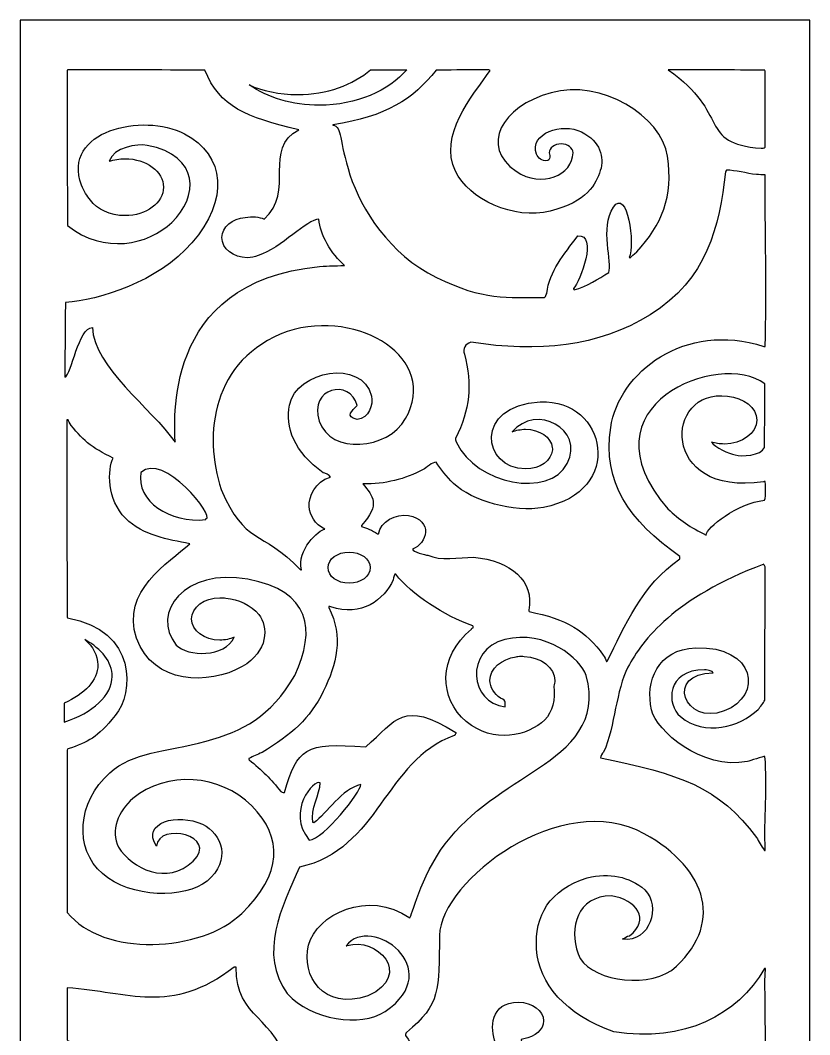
# Model space of a CAD drawing. Header units: centimetres. Extents: x -9.8 to 9.2, y -10.6 to 12.5.
# Drawn here: x 0.76 to 9.16, y 1.74 to 12.53 of the extents above; entities that cross this region are included whole.
import ezdxf

# ---------------------------------------------------------------- set-up
doc = ezdxf.new("R2010")
doc.units = ezdxf.units.CM
doc.header["$MEASUREMENT"] = 0
doc.layers.add('layer 1', color=7, linetype='Continuous')

msp = doc.modelspace()

# ---------------------------------------------------------------- linework, layer by layer
at = {"layer": 'layer 1', "color": 242}
for points, knots in [([(0.75772, 12.52769), (0.75772, 12.52769), (9.16246, 12.52769), (9.16246, 12.52769), (9.16246, 12.52769), (9.16246, 12.52769), (9.16246, -10.58533), (9.16246, -10.58533), (9.16246, -10.58533), (9.16246, -10.58533), (0.75772, -10.58533), (0.75772, -10.58533), (0.75772, -10.58533), (0.75772, -10.58533), (0.75772, 12.52769), (0.75772, 12.52769)], [0, 0, 0, 0, 0.2, 0.2, 0.2, 0.2, 0.4, 0.4, 0.4, 0.4, 0.6, 0.6, 0.6, 0.6, 1, 1, 1, 1]), ([(3.17323, 10.0023), (3.21526, 10.0023), (3.25509, 10.01008), (3.29057, 10.02393), (3.29057, 10.02393), (3.53569, 10.1058), (3.81235, 10.41081), (3.93774, 10.41081), (3.93774, 10.41081), (3.94643, 10.25361), (4.07101, 10.03783), (4.2096, 9.91919), (4.2096, 9.91919), (4.09481, 9.91596), (4.06271, 9.91596), (3.94235, 9.90791), (3.94235, 9.90791), (2.23898, 9.74569), (2.40916, 8.20941), (2.40568, 8.03954), (2.40568, 8.03954), (2.15125, 8.40492), (1.53971, 8.83904), (1.52624, 9.25938), (1.52624, 9.25938), (1.37441, 9.25938), (1.30806, 8.76201), (1.23275, 8.72982), (1.23275, 8.72982), (1.23381, 8.95493), (1.23494, 9.42507), (1.23902, 9.52589), (1.23902, 9.52589), (1.59394, 9.55049), (2.22326, 9.74258), (2.58592, 10.16005), (2.58592, 10.16005), (2.98004, 10.61371), (2.9445, 11.09153), (2.50509, 11.32091), (2.50509, 11.32091), (2.06567, 11.55029), (1.19412, 11.35399), (1.41046, 10.77216), (1.41046, 10.77216), (1.43411, 10.7086), (1.4673, 10.65689), (1.50688, 10.61583), (1.50688, 10.61583), (1.57466, 10.51733), (1.71332, 10.44957), (1.87275, 10.44957), (1.87275, 10.44957), (2.09862, 10.44957), (2.28283, 10.58557), (2.28283, 10.75233), (2.28283, 10.75233), (2.28283, 10.91909), (2.09862, 11.05509), (1.87275, 11.05509), (1.87275, 11.05509), (1.81262, 11.05509), (1.75546, 11.04545), (1.70391, 11.02816), (1.70391, 11.02816), (1.75377, 11.17587), (2.00077, 11.21858), (2.11031, 11.19724), (2.11031, 11.19724), (2.67542, 11.08713), (2.65577, 10.64755), (2.37006, 10.3768), (2.37006, 10.3768), (2.11796, 10.13791), (1.65476, 10.03484), (1.25964, 10.34324), (1.25964, 10.34324), (1.25687, 11.99676), (1.25687, 11.99676), (1.25964, 11.99917), (1.25964, 11.99917), (1.74657, 11.99917), (2.23351, 11.99917), (2.72136, 11.99838), (2.72136, 11.99838), (2.8847, 11.60553), (3.15559, 11.49578), (3.72434, 11.36397), (3.72434, 11.36397), (3.33704, 11.16431), (3.68858, 10.70608), (3.35314, 10.41312), (3.35314, 10.41312), (3.30186, 10.43697), (3.22573, 10.44249), (3.15193, 10.43054), (3.15193, 10.43054), (3.0139, 10.42182), (2.90467, 10.32915), (2.90467, 10.21676), (2.90467, 10.21676), (2.90467, 10.09864), (3.02531, 10.0023), (3.17323, 10.0023)], [0, 0, 0, 0, 0.03703704, 0.03703704, 0.03703704, 0.03703704, 0.07407407, 0.07407407, 0.07407407, 0.07407407, 0.11111111, 0.11111111, 0.11111111, 0.11111111, 0.14814815, 0.14814815, 0.14814815, 0.14814815, 0.18518519, 0.18518519, 0.18518519, 0.18518519, 0.22222222, 0.22222222, 0.22222222, 0.22222222, 0.25925926, 0.25925926, 0.25925926, 0.25925926, 0.2962963, 0.2962963, 0.2962963, 0.2962963, 0.33333333, 0.33333333, 0.33333333, 0.33333333, 0.37037037, 0.37037037, 0.37037037, 0.37037037, 0.40740741, 0.40740741, 0.40740741, 0.40740741, 0.44444444, 0.44444444, 0.44444444, 0.44444444, 0.48148148, 0.48148148, 0.48148148, 0.48148148, 0.51851852, 0.51851852, 0.51851852, 0.51851852, 0.55555556, 0.55555556, 0.55555556, 0.55555556, 0.59259259, 0.59259259, 0.59259259, 0.59259259, 0.62962963, 0.62962963, 0.62962963, 0.62962963, 0.66666667, 0.66666667, 0.66666667, 0.66666667, 0.7037037, 0.7037037, 0.7037037, 0.7037037, 0.74074074, 0.74074074, 0.74074074, 0.74074074, 0.77777778, 0.77777778, 0.77777778, 0.77777778, 0.81481481, 0.81481481, 0.81481481, 0.81481481, 0.85185185, 0.85185185, 0.85185185, 0.85185185, 0.88888889, 0.88888889, 0.88888889, 0.88888889, 0.92592593, 0.92592593, 0.92592593, 0.92592593, 1, 1, 1, 1]), ([(3.19466, 11.83962), (3.3897, 11.70618), (3.65374, 11.62477), (3.94282, 11.62477), (3.94282, 11.62477), (4.33608, 11.62477), (4.6818, 11.77627), (4.8734, 12.00239), (4.8734, 12.00239), (4.8734, 12.00239), (4.48761, 12.00239), (4.48761, 12.00239), (4.48761, 12.00239), (4.30224, 11.84068), (4.02234, 11.73735), (3.71007, 11.73735), (3.71007, 11.73735), (3.5221, 11.73737), (3.3257, 11.77891), (3.1949, 11.83989), (3.1949, 11.83989), (3.19484, 11.83992), (3.19434, 11.83986), (3.19466, 11.83962)], [0, 0, 0, 0, 0.14285714, 0.14285714, 0.14285714, 0.14285714, 0.28571429, 0.28571429, 0.28571429, 0.28571429, 0.42857143, 0.42857143, 0.42857143, 0.42857143, 0.57142857, 0.57142857, 0.57142857, 0.57142857, 0.71428571, 0.71428571, 0.71428571, 0.71428571, 1, 1, 1, 1]), ([(5.18849, 9.79181), (4.68669, 10.03803), (4.38829, 10.51759), (4.26773, 10.88364), (4.26773, 10.88364), (4.14715, 11.2497), (4.19138, 11.3981), (4.084, 11.41098), (4.084, 11.41098), (4.08493, 11.41339), (4.08585, 11.415), (4.08678, 11.41662), (4.08678, 11.41662), (4.65075, 11.50228), (4.94228, 11.68927), (5.18375, 11.99595), (5.18375, 11.99595), (5.29392, 11.99676), (5.31243, 11.99999), (5.74752, 12.00239), (5.74752, 12.00239), (5.75214, 12.0016), (5.75542, 11.99579), (5.76099, 11.99417), (5.76099, 11.99417), (5.56339, 11.71528), (5.21093, 11.30037), (5.39046, 10.92379), (5.39046, 10.92379), (5.53343, 10.62388), (6.00913, 10.39835), (6.40068, 10.49752), (6.40068, 10.49752), (6.79223, 10.59668), (6.88803, 10.78571), (6.93292, 10.92826), (6.93292, 10.92826), (6.97781, 11.0708), (6.93572, 11.23845), (6.73272, 11.34022), (6.73272, 11.34022), (6.52973, 11.442), (6.17481, 11.32764), (6.25203, 11.10201), (6.25203, 11.10201), (6.27609, 11.06417), (6.30572, 11.02636), (6.37421, 11.03441), (6.37421, 11.03441), (6.39358, 11.04602), (6.39579, 11.06598), (6.39595, 11.08764), (6.39595, 11.08764), (6.39137, 11.0973), (6.38887, 11.10766), (6.38887, 11.11844), (6.38887, 11.11844), (6.38887, 11.17), (6.44582, 11.21204), (6.51566, 11.21204), (6.51566, 11.21204), (6.58548, 11.21204), (6.64245, 11.17), (6.64245, 11.11844), (6.64245, 11.11844), (6.64245, 10.88315), (6.30951, 10.73516), (6.03627, 10.92213), (6.03627, 10.92213), (5.65103, 11.18576), (5.87594, 11.61068), (6.40962, 11.75749), (6.40962, 11.75749), (6.94328, 11.9043), (7.58464, 11.51188), (7.64832, 11.08067), (7.64832, 11.08067), (7.71199, 10.64945), (7.58762, 10.35183), (7.32031, 10.06563), (7.32031, 10.06563), (7.28325, 10.03103), (7.26753, 10.01975), (7.25087, 10.00206), (7.25087, 10.00206), (7.24624, 10.00287), (7.24254, 10.00287), (7.23883, 10.00287), (7.23883, 10.00287), (7.30629, 10.13806), (7.21927, 10.75632), (7.07221, 10.53875), (7.07221, 10.53875), (6.92514, 10.3212), (7.06731, 9.94481), (7.02223, 9.84434), (7.02223, 9.84434), (6.90924, 9.77692), (6.79817, 9.69572), (6.65286, 9.6609), (6.65286, 9.6609), (6.64266, 9.66491), (6.64822, 9.67458), (6.64822, 9.67458), (6.64822, 9.67458), (6.72088, 9.74968), (6.9091, 10.25656), (6.69266, 10.23381), (6.69266, 10.23381), (6.54547, 10.03264), (6.39089, 9.86447), (6.36311, 9.62146), (6.36311, 9.62146), (6.35478, 9.60859), (6.35663, 9.5925), (6.3381, 9.57961), (6.3381, 9.57961), (5.93517, 9.58054), (5.69029, 9.5456), (5.18849, 9.79181)], [0, 0, 0, 0, 0.03225806, 0.03225806, 0.03225806, 0.03225806, 0.06451613, 0.06451613, 0.06451613, 0.06451613, 0.09677419, 0.09677419, 0.09677419, 0.09677419, 0.12903226, 0.12903226, 0.12903226, 0.12903226, 0.16129032, 0.16129032, 0.16129032, 0.16129032, 0.19354839, 0.19354839, 0.19354839, 0.19354839, 0.22580645, 0.22580645, 0.22580645, 0.22580645, 0.25806452, 0.25806452, 0.25806452, 0.25806452, 0.29032258, 0.29032258, 0.29032258, 0.29032258, 0.32258065, 0.32258065, 0.32258065, 0.32258065, 0.35483871, 0.35483871, 0.35483871, 0.35483871, 0.38709677, 0.38709677, 0.38709677, 0.38709677, 0.41935484, 0.41935484, 0.41935484, 0.41935484, 0.4516129, 0.4516129, 0.4516129, 0.4516129, 0.48387097, 0.48387097, 0.48387097, 0.48387097, 0.51612903, 0.51612903, 0.51612903, 0.51612903, 0.5483871, 0.5483871, 0.5483871, 0.5483871, 0.58064516, 0.58064516, 0.58064516, 0.58064516, 0.61290323, 0.61290323, 0.61290323, 0.61290323, 0.64516129, 0.64516129, 0.64516129, 0.64516129, 0.67741935, 0.67741935, 0.67741935, 0.67741935, 0.70967742, 0.70967742, 0.70967742, 0.70967742, 0.74193548, 0.74193548, 0.74193548, 0.74193548, 0.77419355, 0.77419355, 0.77419355, 0.77419355, 0.80645161, 0.80645161, 0.80645161, 0.80645161, 0.83870968, 0.83870968, 0.83870968, 0.83870968, 0.87096774, 0.87096774, 0.87096774, 0.87096774, 0.90322581, 0.90322581, 0.90322581, 0.90322581, 0.93548387, 0.93548387, 0.93548387, 0.93548387, 1, 1, 1, 1]), ([(8.645, 11.16638), (7.96547, 11.21729), (8.32251, 11.5394), (7.65633, 11.99917), (7.65633, 11.99917), (7.99793, 11.99917), (8.34044, 11.99917), (8.68295, 11.99838), (8.68295, 11.99838), (8.68478, 11.99516), (8.68665, 11.99113), (8.68942, 11.98711), (8.68942, 11.98711), (8.68758, 11.72076), (8.6922, 11.44881), (8.68665, 11.17765), (8.68665, 11.17765), (8.67184, 11.16476), (8.65981, 11.16717), (8.645, 11.16638)], [0, 0, 0, 0, 0.16666667, 0.16666667, 0.16666667, 0.16666667, 0.33333333, 0.33333333, 0.33333333, 0.33333333, 0.5, 0.5, 0.5, 0.5, 0.66666667, 0.66666667, 0.66666667, 0.66666667, 1, 1, 1, 1]), ([(6.13648, 7.75468), (6.29054, 7.75468), (6.41679, 7.84544), (6.4222, 7.95824), (6.4222, 7.95824), (6.42309, 7.96602), (6.42285, 7.97385), (6.4216, 7.98167), (6.4216, 7.98167), (6.41053, 8.09057), (6.28671, 8.17687), (6.13648, 8.17687), (6.13648, 8.17687), (6.08534, 8.17687), (6.03725, 8.16686), (5.99563, 8.14936), (5.99563, 8.14936), (5.99501, 8.14922), (5.99438, 8.14912), (5.99374, 8.14898), (5.99374, 8.14898), (6.24867, 8.4512), (6.7676, 8.18188), (6.58071, 7.81138), (6.58071, 7.81138), (6.39383, 7.4409), (5.61177, 7.59052), (5.40038, 8.03632), (5.40038, 8.03632), (5.39111, 8.06609), (5.39111, 8.06609), (5.39111, 8.07977), (5.39111, 8.07977), (5.54741, 8.39064), (5.56886, 8.64825), (5.48645, 8.97774), (5.48645, 8.97774), (5.46701, 9.03568), (5.49108, 9.08316), (5.55589, 9.10328), (5.55589, 9.10328), (6.2702, 8.99179), (6.90769, 9.05122), (7.46285, 9.3947), (7.46285, 9.3947), (8.07688, 9.77459), (8.19476, 10.3306), (8.26636, 10.91453), (8.26636, 10.91453), (8.26916, 10.92095), (8.27193, 10.92739), (8.27471, 10.93303), (8.27471, 10.93303), (8.37376, 10.93303), (8.4867, 10.90003), (8.59594, 10.88636), (8.59594, 10.88636), (8.62555, 10.88555), (8.6561, 10.88475), (8.68665, 10.88315), (8.68665, 10.88315), (8.68696, 10.33405), (8.70519, 9.62576), (8.68849, 9.05822), (8.68849, 9.05822), (8.68295, 9.05822), (8.67739, 9.05822), (8.67276, 9.05742), (8.67276, 9.05742), (7.83183, 9.33304), (7.13063, 8.77841), (7.04365, 8.19626), (7.04365, 8.19626), (6.95668, 7.6141), (7.23402, 7.20722), (7.77852, 6.82534), (7.77852, 6.82534), (7.77852, 6.81648), (7.77852, 6.80683), (7.77852, 6.79718), (7.77852, 6.79718), (7.37622, 6.52209), (7.19107, 6.08096), (7.00648, 5.7085), (7.00648, 5.7085), (7.00279, 5.7077), (7.00001, 5.70689), (6.99721, 5.70608), (6.99721, 5.70608), (6.99352, 5.73102), (6.97501, 5.75518), (6.96483, 5.77287), (6.96483, 5.77287), (6.78003, 6.03171), (6.57349, 6.16006), (6.17425, 6.23714), (6.17425, 6.23714), (6.17334, 6.24279), (6.17242, 6.24841), (6.17149, 6.25324), (6.17149, 6.25324), (6.2326, 6.55548), (5.98161, 6.78551), (5.58365, 6.81488), (5.58365, 6.81488), (5.42997, 6.81165), (5.2254, 6.77707), (5.09672, 6.8366), (5.09672, 6.8366), (5.07173, 6.83982), (4.9338, 6.87442), (4.9338, 6.90177), (4.9338, 6.90177), (5.08365, 6.95733), (5.16501, 7.20924), (4.89045, 7.25914), (4.89045, 7.25914), (4.75986, 7.28287), (4.59132, 7.19469), (4.57185, 7.0627), (4.57185, 7.0627), (4.56815, 7.06352), (4.56445, 7.06352), (4.56075, 7.06352), (4.56075, 7.06352), (4.50427, 7.10615), (4.4478, 7.12306), (4.39226, 7.14317), (4.39226, 7.14317), (4.39133, 7.14719), (4.39133, 7.15122), (4.39133, 7.15444), (4.39133, 7.15444), (4.59456, 7.38158), (4.51387, 7.46057), (4.40523, 7.59699), (4.40523, 7.59699), (4.64215, 7.58875), (4.85344, 7.64995), (5.04859, 7.74746), (5.04859, 7.74746), (5.07822, 7.76757), (5.14671, 7.82793), (5.18375, 7.82793), (5.18375, 7.82793), (5.23466, 7.75148), (5.29392, 7.67584), (5.36981, 7.60182), (5.36981, 7.60182), (5.56225, 7.41279), (6.01829, 7.28703), (6.3267, 7.346), (6.3267, 7.346), (7.19914, 7.50837), (7.00489, 8.50236), (6.29316, 8.46729), (6.29316, 8.46729), (5.58142, 8.43223), (5.67568, 7.75468), (6.13648, 7.75468)], [0, 0, 0, 0, 0.02439024, 0.02439024, 0.02439024, 0.02439024, 0.04878049, 0.04878049, 0.04878049, 0.04878049, 0.07317073, 0.07317073, 0.07317073, 0.07317073, 0.09756098, 0.09756098, 0.09756098, 0.09756098, 0.12195122, 0.12195122, 0.12195122, 0.12195122, 0.14634146, 0.14634146, 0.14634146, 0.14634146, 0.17073171, 0.17073171, 0.17073171, 0.17073171, 0.19512195, 0.19512195, 0.19512195, 0.19512195, 0.2195122, 0.2195122, 0.2195122, 0.2195122, 0.24390244, 0.24390244, 0.24390244, 0.24390244, 0.26829268, 0.26829268, 0.26829268, 0.26829268, 0.29268293, 0.29268293, 0.29268293, 0.29268293, 0.31707317, 0.31707317, 0.31707317, 0.31707317, 0.34146341, 0.34146341, 0.34146341, 0.34146341, 0.36585366, 0.36585366, 0.36585366, 0.36585366, 0.3902439, 0.3902439, 0.3902439, 0.3902439, 0.41463415, 0.41463415, 0.41463415, 0.41463415, 0.43902439, 0.43902439, 0.43902439, 0.43902439, 0.46341463, 0.46341463, 0.46341463, 0.46341463, 0.48780488, 0.48780488, 0.48780488, 0.48780488, 0.51219512, 0.51219512, 0.51219512, 0.51219512, 0.53658537, 0.53658537, 0.53658537, 0.53658537, 0.56097561, 0.56097561, 0.56097561, 0.56097561, 0.58536585, 0.58536585, 0.58536585, 0.58536585, 0.6097561, 0.6097561, 0.6097561, 0.6097561, 0.63414634, 0.63414634, 0.63414634, 0.63414634, 0.65853659, 0.65853659, 0.65853659, 0.65853659, 0.68292683, 0.68292683, 0.68292683, 0.68292683, 0.70731707, 0.70731707, 0.70731707, 0.70731707, 0.73170732, 0.73170732, 0.73170732, 0.73170732, 0.75609756, 0.75609756, 0.75609756, 0.75609756, 0.7804878, 0.7804878, 0.7804878, 0.7804878, 0.80487805, 0.80487805, 0.80487805, 0.80487805, 0.82926829, 0.82926829, 0.82926829, 0.82926829, 0.85365854, 0.85365854, 0.85365854, 0.85365854, 0.87804878, 0.87804878, 0.87804878, 0.87804878, 0.90243902, 0.90243902, 0.90243902, 0.90243902, 0.92682927, 0.92682927, 0.92682927, 0.92682927, 0.95121951, 0.95121951, 0.95121951, 0.95121951, 1, 1, 1, 1]), ([(3.74519, 6.6797), (3.31786, 7.11981), (3.15132, 6.94066), (2.89539, 7.53664), (2.89539, 7.53664), (2.70858, 8.11956), (2.78988, 8.91717), (3.59985, 9.21834), (3.59985, 9.21834), (4.37607, 9.46297), (5.21707, 8.92388), (4.8606, 8.29067), (4.8606, 8.29067), (4.6706, 7.95319), (4.05917, 7.90694), (3.94069, 8.26338), (3.94069, 8.26338), (3.82221, 8.61984), (4.27128, 8.72185), (4.34504, 8.42818), (4.34504, 8.42818), (4.29135, 8.3791), (4.21083, 8.3091), (4.3432, 8.28254), (4.3432, 8.28254), (4.47279, 8.29461), (4.51538, 8.43783), (4.49872, 8.53038), (4.49872, 8.53038), (4.3925, 8.92927), (3.70201, 8.80559), (3.62284, 8.43262), (3.62284, 8.43262), (3.57552, 8.20971), (3.67444, 7.92457), (3.98402, 7.71527), (3.98402, 7.71527), (3.99883, 7.70884), (4.05345, 7.69435), (4.05994, 7.66619), (4.05994, 7.66619), (3.89133, 7.63054), (3.83114, 7.4491), (3.83221, 7.35802), (3.83221, 7.35802), (3.84332, 7.25904), (3.89146, 7.16893), (4.00162, 7.11501), (4.00162, 7.11501), (3.93687, 7.11171), (3.69665, 6.8885), (3.75167, 6.68211), (3.75167, 6.68211), (3.74889, 6.68131), (3.74705, 6.68051), (3.74519, 6.6797)], [0, 0, 0, 0, 0.06666667, 0.06666667, 0.06666667, 0.06666667, 0.13333333, 0.13333333, 0.13333333, 0.13333333, 0.2, 0.2, 0.2, 0.2, 0.26666667, 0.26666667, 0.26666667, 0.26666667, 0.33333333, 0.33333333, 0.33333333, 0.33333333, 0.4, 0.4, 0.4, 0.4, 0.46666667, 0.46666667, 0.46666667, 0.46666667, 0.53333333, 0.53333333, 0.53333333, 0.53333333, 0.6, 0.6, 0.6, 0.6, 0.66666667, 0.66666667, 0.66666667, 0.66666667, 0.73333333, 0.73333333, 0.73333333, 0.73333333, 0.8, 0.8, 0.8, 0.8, 0.86666667, 0.86666667, 0.86666667, 0.86666667, 1, 1, 1, 1]), ([(8.25347, 8.02024), (8.44355, 8.02024), (8.59858, 8.13469), (8.59858, 8.27503), (8.59858, 8.27503), (8.59858, 8.4071), (8.46125, 8.51625), (8.28663, 8.52863), (8.28663, 8.52863), (7.61065, 8.62069), (7.56319, 7.44838), (8.66999, 7.61952), (8.66999, 7.61952), (8.67554, 7.62032), (8.68203, 7.62113), (8.68849, 7.62113), (8.68849, 7.62113), (8.68849, 7.61792), (8.70423, 7.4586), (8.67925, 7.42238), (8.67925, 7.42238), (8.39313, 7.39124), (8.06172, 7.12826), (8.05901, 7.05225), (8.05901, 7.05225), (7.89425, 7.13031), (7.77111, 7.21639), (7.65356, 7.32986), (7.65356, 7.32986), (6.69642, 8.42553), (8.20715, 9.02806), (8.68295, 8.65912), (8.68295, 8.65912), (8.68295, 8.1007), (8.68295, 8.1007), (8.68018, 7.98322), (8.68018, 7.98322), (8.65136, 7.89723), (8.42844, 7.8804), (8.37005, 7.90678), (8.37005, 7.90678), (8.30492, 7.91352), (8.15256, 7.9856), (8.11575, 8.04148), (8.11575, 8.04148), (8.15798, 8.02784), (8.20455, 8.02024), (8.25347, 8.02024)], [0, 0, 0, 0, 0.07692308, 0.07692308, 0.07692308, 0.07692308, 0.15384615, 0.15384615, 0.15384615, 0.15384615, 0.23076923, 0.23076923, 0.23076923, 0.23076923, 0.30769231, 0.30769231, 0.30769231, 0.30769231, 0.38461538, 0.38461538, 0.38461538, 0.38461538, 0.46153846, 0.46153846, 0.46153846, 0.46153846, 0.53846154, 0.53846154, 0.53846154, 0.53846154, 0.61538462, 0.61538462, 0.61538462, 0.61538462, 0.69230769, 0.69230769, 0.69230769, 0.69230769, 0.76923077, 0.76923077, 0.76923077, 0.76923077, 0.84615385, 0.84615385, 0.84615385, 0.84615385, 1, 1, 1, 1]), ([(2.88121, 5.93316), (2.93783, 5.93316), (2.99085, 5.94514), (3.03608, 5.96592), (3.03608, 5.96592), (2.93604, 5.74547), (2.53828, 5.75517), (2.41918, 5.88132), (2.41918, 5.88132), (2.1372, 6.22064), (2.50996, 6.70911), (3.18016, 6.58129), (3.18016, 6.58129), (3.85037, 6.45345), (3.90641, 6.05006), (3.68132, 5.55803), (3.68132, 5.55803), (3.41841, 5.11462), (3.12778, 4.96513), (2.73616, 4.85961), (2.73616, 4.85961), (2.2957, 4.74092), (1.95826, 4.74422), (1.71105, 4.52326), (1.71105, 4.52326), (1.36365, 4.21277), (1.32912, 3.71269), (1.63149, 3.44987), (1.63149, 3.44987), (1.93386, 3.18707), (2.51755, 3.17888), (2.74587, 3.37138), (2.74587, 3.37138), (3.00691, 3.59149), (2.90917, 3.87294), (2.69658, 3.97452), (2.69658, 3.97452), (2.43999, 4.09711), (2.03955, 3.99807), (2.20717, 3.74103), (2.20717, 3.74103), (2.23373, 4.00419), (2.87742, 3.85152), (2.5976, 3.58258), (2.5976, 3.58258), (2.32714, 3.32263), (1.93919, 3.49886), (1.80523, 3.73256), (1.80523, 3.73256), (1.70748, 3.90309), (1.80603, 4.12227), (1.95635, 4.24865), (1.95635, 4.24865), (2.31266, 4.54821), (2.88663, 4.50964), (3.22246, 4.17032), (3.22246, 4.17032), (3.55826, 3.831), (3.54826, 3.445), (3.11657, 3.02751), (3.11657, 3.02751), (2.68485, 2.61003), (1.63622, 2.55872), (1.25871, 3.0371), (1.25871, 3.0371), (1.25779, 3.61321), (1.25687, 4.18934), (1.25594, 4.76466), (1.25594, 4.76466), (1.25779, 4.76867), (1.26057, 4.7727), (1.26333, 4.77592), (1.26333, 4.77592), (1.48592, 4.85261), (1.57285, 4.89262), (1.76971, 5.13078), (1.76971, 5.13078), (1.96655, 5.36893), (2.00954, 6.03504), (1.25964, 6.17197), (1.25964, 6.17197), (1.25779, 6.176), (1.25687, 6.18001), (1.25594, 6.18324), (1.25594, 6.18324), (1.25502, 6.88086), (1.2541, 7.57848), (1.2541, 8.2761), (1.2541, 8.2761), (1.25779, 8.2761), (1.26241, 8.2761), (1.26705, 8.2761), (1.26705, 8.2761), (1.27167, 8.26967), (1.27167, 8.26967), (1.27725, 8.25116), (1.27725, 8.25116), (1.40653, 8.07219), (1.51867, 7.97574), (1.74842, 7.87137), (1.74842, 7.87137), (1.68232, 7.7545), (1.68309, 7.4206), (1.87729, 7.23075), (1.87729, 7.23075), (2.07149, 7.04091), (2.32671, 7.0084), (2.56305, 6.95891), (2.56305, 6.95891), (2.33878, 6.76081), (1.82255, 6.4522), (1.99654, 5.95537), (1.99654, 5.95537), (2.17052, 5.45854), (2.76656, 5.45483), (3.11891, 5.65169), (3.11891, 5.65169), (3.40245, 5.8101), (3.3982, 6.08232), (3.29838, 6.2059), (3.29838, 6.2059), (3.21444, 6.30984), (3.07642, 6.37008), (2.94744, 6.37981), (2.94744, 6.37981), (2.92613, 6.38346), (2.90396, 6.38541), (2.88121, 6.38541), (2.88121, 6.38541), (2.71638, 6.38541), (2.58196, 6.28382), (2.58196, 6.15928), (2.58196, 6.15928), (2.58196, 6.03473), (2.71638, 5.93316), (2.88121, 5.93316)], [0, 0, 0, 0, 0.02857143, 0.02857143, 0.02857143, 0.02857143, 0.05714286, 0.05714286, 0.05714286, 0.05714286, 0.08571429, 0.08571429, 0.08571429, 0.08571429, 0.11428571, 0.11428571, 0.11428571, 0.11428571, 0.14285714, 0.14285714, 0.14285714, 0.14285714, 0.17142857, 0.17142857, 0.17142857, 0.17142857, 0.2, 0.2, 0.2, 0.2, 0.22857143, 0.22857143, 0.22857143, 0.22857143, 0.25714286, 0.25714286, 0.25714286, 0.25714286, 0.28571429, 0.28571429, 0.28571429, 0.28571429, 0.31428571, 0.31428571, 0.31428571, 0.31428571, 0.34285714, 0.34285714, 0.34285714, 0.34285714, 0.37142857, 0.37142857, 0.37142857, 0.37142857, 0.4, 0.4, 0.4, 0.4, 0.42857143, 0.42857143, 0.42857143, 0.42857143, 0.45714286, 0.45714286, 0.45714286, 0.45714286, 0.48571429, 0.48571429, 0.48571429, 0.48571429, 0.51428571, 0.51428571, 0.51428571, 0.51428571, 0.54285714, 0.54285714, 0.54285714, 0.54285714, 0.57142857, 0.57142857, 0.57142857, 0.57142857, 0.6, 0.6, 0.6, 0.6, 0.62857143, 0.62857143, 0.62857143, 0.62857143, 0.65714286, 0.65714286, 0.65714286, 0.65714286, 0.68571429, 0.68571429, 0.68571429, 0.68571429, 0.71428571, 0.71428571, 0.71428571, 0.71428571, 0.74285714, 0.74285714, 0.74285714, 0.74285714, 0.77142857, 0.77142857, 0.77142857, 0.77142857, 0.8, 0.8, 0.8, 0.8, 0.82857143, 0.82857143, 0.82857143, 0.82857143, 0.85714286, 0.85714286, 0.85714286, 0.85714286, 0.88571429, 0.88571429, 0.88571429, 0.88571429, 0.91428571, 0.91428571, 0.91428571, 0.91428571, 0.94285714, 0.94285714, 0.94285714, 0.94285714, 1, 1, 1, 1]), ([(2.0428, 7.71769), (2.27967, 7.94137), (2.8399, 7.24005), (2.7343, 7.22282), (2.7343, 7.22282), (2.73339, 7.22042), (2.73245, 7.218), (2.73245, 7.21558), (2.73245, 7.21558), (2.35417, 7.17814), (1.98468, 7.40951), (2.0428, 7.71769)], [0, 0, 0, 0, 0.25, 0.25, 0.25, 0.25, 0.5, 0.5, 0.5, 0.5, 1, 1, 1, 1]), ([(4.25878, 6.53894), (4.38258, 6.53894), (4.48356, 6.61349), (4.48356, 6.70489), (4.48356, 6.70489), (4.48356, 6.7963), (4.38258, 6.87084), (4.25878, 6.87084), (4.25878, 6.87084), (4.13497, 6.87084), (4.034, 6.7963), (4.034, 6.70489), (4.034, 6.70489), (4.034, 6.61349), (4.13497, 6.53894), (4.25878, 6.53894)], [0, 0, 0, 0, 0.2, 0.2, 0.2, 0.2, 0.4, 0.4, 0.4, 0.4, 0.6, 0.6, 0.6, 0.6, 1, 1, 1, 1]), ([(8.68203, 3.69691), (8.6459, 3.73874), (8.62092, 3.79508), (8.59502, 3.8353), (8.59502, 3.8353), (8.19694, 4.37406), (7.77445, 4.51195), (6.93427, 4.68098), (6.93427, 4.68098), (6.93427, 4.70028), (6.9565, 4.73087), (6.96759, 4.74293), (6.96759, 4.74293), (7.0951, 5.02472), (7.0966, 5.40169), (7.22773, 5.646), (7.22773, 5.646), (7.38588, 5.94067), (7.71589, 6.38095), (8.67291, 6.74165), (8.67291, 6.74165), (8.67475, 6.7328), (8.68387, 6.72396), (8.68665, 6.7143), (8.68665, 6.7143), (8.68665, 6.24601), (8.68665, 5.77126), (8.68295, 5.29572), (8.68295, 5.29572), (8.67184, 5.26595), (8.63573, 5.22411), (8.61352, 5.19755), (8.61352, 5.19755), (8.42109, 5.00755), (8.0398, 4.90428), (7.78549, 5.12123), (7.78549, 5.12123), (7.63534, 5.24933), (7.63255, 5.61918), (8.04328, 5.61918), (8.04328, 5.61918), (8.04697, 5.61918), (8.14233, 5.60712), (8.13585, 5.58539), (8.13585, 5.58539), (7.61458, 5.58539), (7.83111, 5.01956), (8.25155, 5.18066), (8.25155, 5.18066), (8.67201, 5.34177), (8.58334, 5.87394), (7.94977, 5.85225), (7.94977, 5.85225), (7.54084, 5.83826), (7.40888, 5.48951), (7.47899, 5.19117), (7.47899, 5.19117), (7.53056, 4.97174), (8.01061, 4.54841), (8.49965, 4.64236), (8.49965, 4.64236), (8.52466, 4.64879), (8.66536, 4.69949), (8.68571, 4.69545), (8.68571, 4.69545), (8.71164, 4.37119), (8.67554, 4.03002), (8.68849, 3.69691), (8.68849, 3.69691), (8.68571, 3.69691), (8.68387, 3.69691), (8.68203, 3.69691)], [0, 0, 0, 0, 0.05263158, 0.05263158, 0.05263158, 0.05263158, 0.10526316, 0.10526316, 0.10526316, 0.10526316, 0.15789474, 0.15789474, 0.15789474, 0.15789474, 0.21052632, 0.21052632, 0.21052632, 0.21052632, 0.26315789, 0.26315789, 0.26315789, 0.26315789, 0.31578947, 0.31578947, 0.31578947, 0.31578947, 0.36842105, 0.36842105, 0.36842105, 0.36842105, 0.42105263, 0.42105263, 0.42105263, 0.42105263, 0.47368421, 0.47368421, 0.47368421, 0.47368421, 0.52631579, 0.52631579, 0.52631579, 0.52631579, 0.57894737, 0.57894737, 0.57894737, 0.57894737, 0.63157895, 0.63157895, 0.63157895, 0.63157895, 0.68421053, 0.68421053, 0.68421053, 0.68421053, 0.73684211, 0.73684211, 0.73684211, 0.73684211, 0.78947368, 0.78947368, 0.78947368, 0.78947368, 0.84210526, 0.84210526, 0.84210526, 0.84210526, 0.89473684, 0.89473684, 0.89473684, 0.89473684, 1, 1, 1, 1]), ([(6.43766, 5.44383), (6.44454, 5.46383), (6.4482, 5.48475), (6.4482, 5.50629), (6.4482, 5.50629), (6.4482, 5.64147), (6.30433, 5.75262), (6.12385, 5.76058), (6.12385, 5.76058), (6.10163, 5.76237), (6.0782, 5.76255), (6.05343, 5.7608), (6.05343, 5.7608), (6.04844, 5.75941), (6.04356, 5.758), (6.03872, 5.75656), (6.03872, 5.75656), (5.87929, 5.73417), (5.75809, 5.63036), (5.75809, 5.50629), (5.75809, 5.50629), (5.75809, 5.43151), (5.80213, 5.36408), (5.87204, 5.31741), (5.87204, 5.31741), (5.94132, 5.2826), (5.91682, 5.26824), (5.91936, 5.22599), (5.91936, 5.22599), (5.54195, 5.25995), (5.48388, 5.83146), (5.91666, 5.94026), (5.91666, 5.94026), (6.34943, 6.04906), (6.73052, 5.73446), (6.78137, 5.55806), (6.78137, 5.55806), (6.92271, 5.06775), (6.6075, 4.79313), (6.27517, 4.57073), (6.27517, 4.57073), (5.94283, 4.34834), (5.55101, 4.1253), (5.28139, 3.76681), (5.28139, 3.76681), (5.01175, 3.40831), (4.92573, 2.98679), (4.90512, 2.97996), (4.90512, 2.97996), (4.46404, 3.28744), (3.90585, 3.01273), (3.82682, 2.68869), (3.82682, 2.68869), (3.74778, 2.36464), (3.97892, 1.99128), (4.45896, 2.14848), (4.45896, 2.14848), (4.95364, 2.37978), (4.54229, 2.78503), (4.23953, 2.68386), (4.23953, 2.68386), (4.23489, 2.68306), (4.23027, 2.68225), (4.22656, 2.68063), (4.22656, 2.68063), (4.48756, 3.03046), (5.31182, 2.43288), (4.64221, 1.98462), (4.64221, 1.98462), (4.3841, 1.81185), (3.85542, 1.88841), (3.60077, 2.17372), (3.60077, 2.17372), (3.28757, 2.59247), (3.54634, 3.10445), (3.7313, 3.51827), (3.7313, 3.51827), (4.58167, 3.70971), (4.63222, 4.64877), (5.37723, 4.91995), (5.37723, 4.91995), (5.37909, 4.91995), (5.38093, 4.91995), (5.38371, 4.91995), (5.38371, 4.91995), (5.38739, 4.93523), (5.3948, 4.93604), (5.3948, 4.95133), (5.3948, 4.95133), (4.82396, 5.30333), (4.76846, 5.08767), (4.43577, 4.79844), (4.43577, 4.79844), (3.77897, 4.84606), (3.71108, 4.78633), (3.57115, 4.31245), (3.57115, 4.31245), (3.55263, 4.30843), (3.53782, 4.32131), (3.53043, 4.32532), (3.53043, 4.32532), (3.42875, 4.45128), (3.33141, 4.55229), (3.19346, 4.66005), (3.19346, 4.66005), (3.19254, 4.66488), (3.1916, 4.66972), (3.1916, 4.67454), (3.1916, 4.67454), (3.23606, 4.69706), (3.28234, 4.71637), (3.33139, 4.73891), (3.33139, 4.73891), (3.6467, 4.92879), (3.84157, 5.09902), (3.98402, 5.38906), (3.98402, 5.38906), (4.12647, 5.67909), (4.19903, 5.96444), (4.04234, 6.28221), (4.04234, 6.28221), (4.04234, 6.28542), (4.04234, 6.28865), (4.04328, 6.29106), (4.04328, 6.29106), (4.05067, 6.29106), (4.05808, 6.29025), (4.06548, 6.28945), (4.06548, 6.28945), (4.38652, 6.17454), (4.6358, 6.3669), (4.72737, 6.57509), (4.72737, 6.57509), (4.73385, 6.6097), (4.73385, 6.6097), (4.74403, 6.63464), (4.74403, 6.63464), (4.74774, 6.63464), (4.75143, 6.63464), (4.75515, 6.63464), (4.75515, 6.63464), (4.91992, 6.42038), (5.27424, 6.19274), (5.57533, 6.08507), (5.57533, 6.08507), (5.57903, 6.07863), (5.57903, 6.07863), (5.57809, 6.06495), (5.57809, 6.06495), (5.56421, 6.06495), (5.56606, 6.05611), (5.56144, 6.05047), (5.56144, 6.05047), (5.20154, 5.75581), (5.21618, 5.30908), (5.5059, 5.06881), (5.5059, 5.06881), (5.79562, 4.82854), (6.16196, 4.91041), (6.34183, 5.08733), (6.34183, 5.08733), (6.42037, 5.16459), (6.45699, 5.30862), (6.43766, 5.44383)], [0, 0, 0, 0, 0.02380952, 0.02380952, 0.02380952, 0.02380952, 0.04761905, 0.04761905, 0.04761905, 0.04761905, 0.07142857, 0.07142857, 0.07142857, 0.07142857, 0.0952381, 0.0952381, 0.0952381, 0.0952381, 0.11904762, 0.11904762, 0.11904762, 0.11904762, 0.14285714, 0.14285714, 0.14285714, 0.14285714, 0.16666667, 0.16666667, 0.16666667, 0.16666667, 0.19047619, 0.19047619, 0.19047619, 0.19047619, 0.21428571, 0.21428571, 0.21428571, 0.21428571, 0.23809524, 0.23809524, 0.23809524, 0.23809524, 0.26190476, 0.26190476, 0.26190476, 0.26190476, 0.28571429, 0.28571429, 0.28571429, 0.28571429, 0.30952381, 0.30952381, 0.30952381, 0.30952381, 0.33333333, 0.33333333, 0.33333333, 0.33333333, 0.35714286, 0.35714286, 0.35714286, 0.35714286, 0.38095238, 0.38095238, 0.38095238, 0.38095238, 0.4047619, 0.4047619, 0.4047619, 0.4047619, 0.42857143, 0.42857143, 0.42857143, 0.42857143, 0.45238095, 0.45238095, 0.45238095, 0.45238095, 0.47619048, 0.47619048, 0.47619048, 0.47619048, 0.5, 0.5, 0.5, 0.5, 0.52380952, 0.52380952, 0.52380952, 0.52380952, 0.54761905, 0.54761905, 0.54761905, 0.54761905, 0.57142857, 0.57142857, 0.57142857, 0.57142857, 0.5952381, 0.5952381, 0.5952381, 0.5952381, 0.61904762, 0.61904762, 0.61904762, 0.61904762, 0.64285714, 0.64285714, 0.64285714, 0.64285714, 0.66666667, 0.66666667, 0.66666667, 0.66666667, 0.69047619, 0.69047619, 0.69047619, 0.69047619, 0.71428571, 0.71428571, 0.71428571, 0.71428571, 0.73809524, 0.73809524, 0.73809524, 0.73809524, 0.76190476, 0.76190476, 0.76190476, 0.76190476, 0.78571429, 0.78571429, 0.78571429, 0.78571429, 0.80952381, 0.80952381, 0.80952381, 0.80952381, 0.83333333, 0.83333333, 0.83333333, 0.83333333, 0.85714286, 0.85714286, 0.85714286, 0.85714286, 0.88095238, 0.88095238, 0.88095238, 0.88095238, 0.9047619, 0.9047619, 0.9047619, 0.9047619, 0.92857143, 0.92857143, 0.92857143, 0.92857143, 0.95238095, 0.95238095, 0.95238095, 0.95238095, 1, 1, 1, 1]), ([(1.44514, 5.94008), (1.62588, 5.83807), (1.73613, 5.69997), (1.73613, 5.54878), (1.73613, 5.54878), (1.73613, 5.3431), (1.53094, 5.16229), (1.22465, 5.06208), (1.22465, 5.06208), (1.22465, 5.06208), (1.22465, 5.26386), (1.22465, 5.26386), (1.22465, 5.26386), (1.4437, 5.36081), (1.58364, 5.50719), (1.58364, 5.67051), (1.58364, 5.67051), (1.58363, 5.76882), (1.52736, 5.87154), (1.44476, 5.93994), (1.44476, 5.93994), (1.44471, 5.93999), (1.44481, 5.94024), (1.44514, 5.94008)], [0, 0, 0, 0, 0.14285714, 0.14285714, 0.14285714, 0.14285714, 0.28571429, 0.28571429, 0.28571429, 0.28571429, 0.42857143, 0.42857143, 0.42857143, 0.42857143, 0.57142857, 0.57142857, 0.57142857, 0.57142857, 0.71428571, 0.71428571, 0.71428571, 0.71428571, 1, 1, 1, 1]), ([(3.83405, 3.80714), (3.58108, 4.11212), (3.8881, 4.45647), (3.95017, 4.41645), (3.95017, 4.41645), (3.95017, 4.29902), (3.84204, 4.13458), (3.87386, 3.99381), (3.87386, 3.99381), (3.87664, 3.99301), (3.88034, 3.9922), (3.88403, 3.99059), (3.88403, 3.99059), (4.02291, 4.09433), (4.18307, 4.35331), (4.38394, 4.39694), (4.38394, 4.39694), (4.38394, 4.32181), (3.98952, 3.81542), (3.83405, 3.80714)], [0, 0, 0, 0, 0.16666667, 0.16666667, 0.16666667, 0.16666667, 0.33333333, 0.33333333, 0.33333333, 0.33333333, 0.5, 0.5, 0.5, 0.5, 0.66666667, 0.66666667, 0.66666667, 0.66666667, 1, 1, 1, 1]), ([(8.40653, 0.94497), (8.40653, 1.0793), (8.26467, 1.18886), (8.08271, 1.18886), (8.08271, 1.18886), (7.96899, 1.18886), (7.86838, 1.14606), (7.80891, 1.08116), (7.80891, 1.08116), (7.80887, 1.08903), (7.80932, 1.0978), (7.81, 1.10838), (7.81, 1.10838), (7.90436, 1.44355), (8.62687, 1.32807), (8.52359, 0.81995), (8.52359, 0.81995), (8.50399, 0.72359), (8.42339, 0.63816), (8.34758, 0.58778), (8.34758, 0.58778), (8.01461, 0.36653), (7.38546, 0.48386), (7.17219, 0.74065), (7.17219, 0.74065), (7.08604, 0.91523), (7.18374, 1.12086), (7.02776, 1.27655), (7.02776, 1.27655), (6.87179, 1.43222), (6.05853, 1.56441), (6.09199, 1.68449), (6.09199, 1.68449), (6.10112, 1.68709), (6.10993, 1.68981), (6.11845, 1.69264), (6.11845, 1.69264), (6.23851, 1.71171), (6.32897, 1.79078), (6.32897, 1.88497), (6.32897, 1.88497), (6.32897, 1.99332), (6.20928, 2.08169), (6.06252, 2.08169), (6.06252, 2.08169), (5.75225, 2.08169), (5.76134, 1.80087), (5.81694, 1.64748), (5.81694, 1.64748), (5.841, 1.56461), (5.84748, 1.55414), (5.85581, 1.51874), (5.85581, 1.51874), (5.66234, 1.51874), (5.44455, 1.49116), (5.31057, 1.37471), (5.31057, 1.37471), (5.31859, 1.42702), (5.09403, 1.54456), (4.95325, 1.48655), (4.95325, 1.48655), (4.90627, 1.57048), (4.95052, 1.62033), (4.85975, 1.72794), (4.85975, 1.72794), (4.85975, 1.74886), (4.86067, 1.74886), (4.86901, 1.76012), (4.86901, 1.76012), (5.2392, 2.06338), (5.2101, 2.20989), (5.22135, 2.79341), (5.22135, 2.79341), (5.23258, 3.37693), (6.52497, 4.35597), (7.3999, 3.87472), (7.3999, 3.87472), (8.08549, 3.49763), (8.25459, 2.89366), (7.69243, 2.42073), (7.69243, 2.42073), (7.38733, 2.21841), (6.79356, 2.32227), (6.69637, 2.59696), (6.69637, 2.59696), (6.59918, 2.87164), (6.68406, 3.21351), (7.05202, 3.21351), (7.05202, 3.21351), (7.31361, 3.17585), (7.47648, 2.95829), (7.24203, 2.78977), (7.24203, 2.78977), (7.21241, 2.78574), (7.19995, 2.76271), (7.17034, 2.75788), (7.17034, 2.75788), (7.17034, 2.75628), (7.17127, 2.75468), (7.17219, 2.75225), (7.17219, 2.75225), (7.46387, 2.71886), (7.57712, 3.10121), (7.40823, 3.2793), (7.40823, 3.2793), (7.23485, 3.41977), (7.03463, 3.46361), (6.79357, 3.40642), (6.79357, 3.40642), (6.39264, 3.27851), (6.23051, 3.00548), (6.2548, 2.64524), (6.2548, 2.64524), (6.27907, 2.28499), (6.56006, 1.9445), (7.07776, 1.76738), (7.07776, 1.76738), (7.82774, 1.65128), (8.39407, 1.94347), (8.67925, 2.43925), (8.67925, 2.43925), (8.68295, 2.43925), (8.68665, 2.43925), (8.69127, 2.43925), (8.69127, 2.43925), (8.67739, 2.26141), (8.69406, 2.07958), (8.68665, 1.8921), (8.68665, 1.8921), (8.70423, 1.69495), (8.67091, 1.48896), (8.68849, 1.28539), (8.68849, 1.28539), (8.29046, 1.65539), (7.7342, 1.45808), (7.58731, 1.24919), (7.58731, 1.24919), (7.27147, 0.62463), (8.32607, 0.49914), (8.40653, 0.94497)], [0, 0, 0, 0, 0.02777778, 0.02777778, 0.02777778, 0.02777778, 0.05555556, 0.05555556, 0.05555556, 0.05555556, 0.08333333, 0.08333333, 0.08333333, 0.08333333, 0.11111111, 0.11111111, 0.11111111, 0.11111111, 0.13888889, 0.13888889, 0.13888889, 0.13888889, 0.16666667, 0.16666667, 0.16666667, 0.16666667, 0.19444444, 0.19444444, 0.19444444, 0.19444444, 0.22222222, 0.22222222, 0.22222222, 0.22222222, 0.25, 0.25, 0.25, 0.25, 0.27777778, 0.27777778, 0.27777778, 0.27777778, 0.30555556, 0.30555556, 0.30555556, 0.30555556, 0.33333333, 0.33333333, 0.33333333, 0.33333333, 0.36111111, 0.36111111, 0.36111111, 0.36111111, 0.38888889, 0.38888889, 0.38888889, 0.38888889, 0.41666667, 0.41666667, 0.41666667, 0.41666667, 0.44444444, 0.44444444, 0.44444444, 0.44444444, 0.47222222, 0.47222222, 0.47222222, 0.47222222, 0.5, 0.5, 0.5, 0.5, 0.52777778, 0.52777778, 0.52777778, 0.52777778, 0.55555556, 0.55555556, 0.55555556, 0.55555556, 0.58333333, 0.58333333, 0.58333333, 0.58333333, 0.61111111, 0.61111111, 0.61111111, 0.61111111, 0.63888889, 0.63888889, 0.63888889, 0.63888889, 0.66666667, 0.66666667, 0.66666667, 0.66666667, 0.69444444, 0.69444444, 0.69444444, 0.69444444, 0.72222222, 0.72222222, 0.72222222, 0.72222222, 0.75, 0.75, 0.75, 0.75, 0.77777778, 0.77777778, 0.77777778, 0.77777778, 0.80555556, 0.80555556, 0.80555556, 0.80555556, 0.83333333, 0.83333333, 0.83333333, 0.83333333, 0.86111111, 0.86111111, 0.86111111, 0.86111111, 0.88888889, 0.88888889, 0.88888889, 0.88888889, 0.91666667, 0.91666667, 0.91666667, 0.91666667, 0.94444444, 0.94444444, 0.94444444, 0.94444444, 1, 1, 1, 1]), ([(1.25687, -0.86864), (1.25687, -0.59264), (1.25687, -0.31665), (1.25687, -0.04146), (1.25687, -0.04146), (2.29973, -0.04146), (2.46481, 0.65193), (2.07983, 1.21861), (2.07983, 1.21861), (1.88735, 1.44793), (1.67818, 1.57897), (1.31982, 1.66277), (1.31982, 1.66277), (1.28463, 1.66438), (1.26891, 1.66356), (1.25594, 1.68288), (1.25594, 1.68288), (1.25594, 1.86715), (1.25594, 2.05141), (1.25687, 2.23567), (1.25687, 2.23567), (1.91465, 2.19262), (2.35246, 1.93513), (3.03609, 2.45534), (3.03609, 2.45534), (3.04165, 2.45534), (3.04811, 2.45534), (3.05462, 2.45534), (3.05462, 2.45534), (3.05615, 1.89028), (3.47849, 1.95402), (3.62299, 1.35539), (3.62299, 1.35539), (3.62299, 1.2123), (3.16854, 1.03894), (3.05908, 0.73562), (3.05908, 0.73562), (2.9896, 0.54309), (2.98355, 0.46166), (2.91091, 0.44165), (2.91091, 0.44165), (2.87446, 0.56039), (2.48162, 0.59082), (2.4484, 0.32693), (2.4484, 0.32693), (2.3828, -0.19436), (3.58255, 0.27488), (3.50081, 0.32466), (3.50081, 0.32466), (3.56673, 0.25488), (3.30041, -0.20016), (2.98424, -0.51855), (2.98424, -0.51855), (2.66806, -0.83695), (1.97924, -1.10051), (1.25687, -0.86864)], [0, 0, 0, 0, 0.06666667, 0.06666667, 0.06666667, 0.06666667, 0.13333333, 0.13333333, 0.13333333, 0.13333333, 0.2, 0.2, 0.2, 0.2, 0.26666667, 0.26666667, 0.26666667, 0.26666667, 0.33333333, 0.33333333, 0.33333333, 0.33333333, 0.4, 0.4, 0.4, 0.4, 0.46666667, 0.46666667, 0.46666667, 0.46666667, 0.53333333, 0.53333333, 0.53333333, 0.53333333, 0.6, 0.6, 0.6, 0.6, 0.66666667, 0.66666667, 0.66666667, 0.66666667, 0.73333333, 0.73333333, 0.73333333, 0.73333333, 0.8, 0.8, 0.8, 0.8, 0.86666667, 0.86666667, 0.86666667, 0.86666667, 1, 1, 1, 1])]:
    msp.add_open_spline(points, degree=3, knots=knots, dxfattribs=at)

doc.saveas('drawing.dxf')
